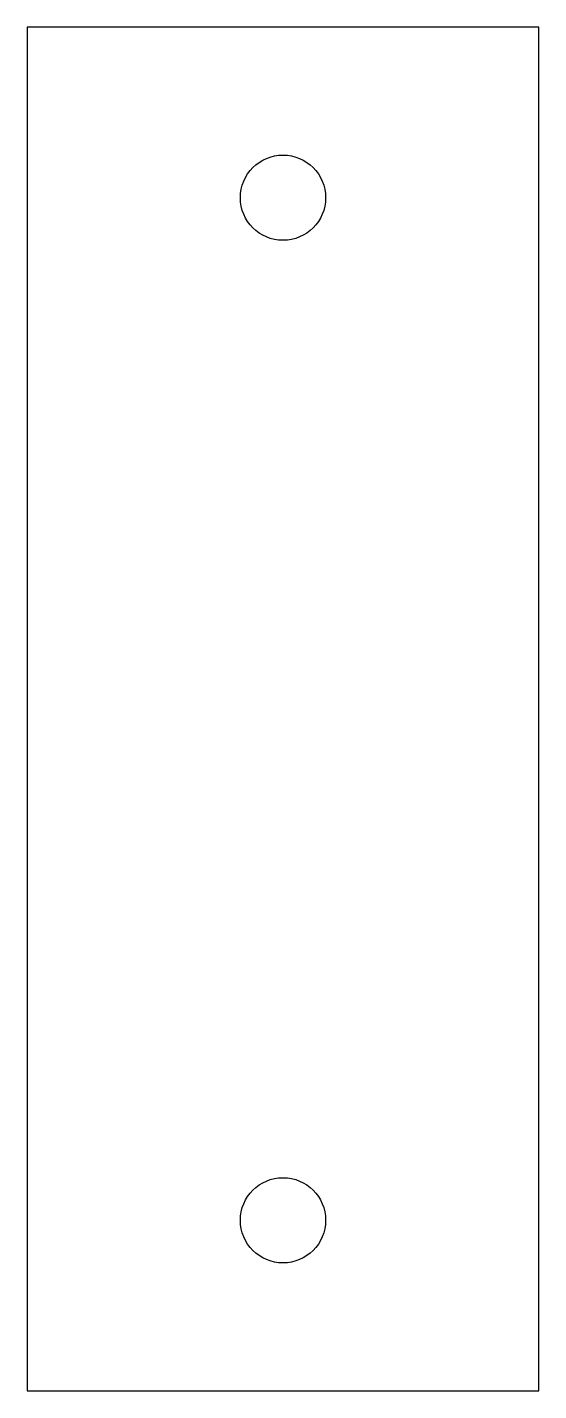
# Model space of a CAD drawing. Header units: millimetres. Extents: x -15 to 15, y -40 to 40.
import ezdxf

# ---------------------------------------------------------------- set-up
doc = ezdxf.new("R2010")
doc.units = ezdxf.units.MM

msp = doc.modelspace()

# ---------------------------------------------------------------- linework, layer by layer
at = {"color": 7, "linetype": 'Continuous', "lineweight": 25}
for p, q in [((15, 40), (-15, 40)), ((-15, 40), (-15, -40)), ((15, -40), (15, 40)), ((-15, -40), (15, -40))]:
    msp.add_line(p, q, dxfattribs=at)
for centre in [(0, 30), (0, -30)]:
    msp.add_circle(centre, 2.5, dxfattribs=at)

doc.saveas('drawing.dxf')
